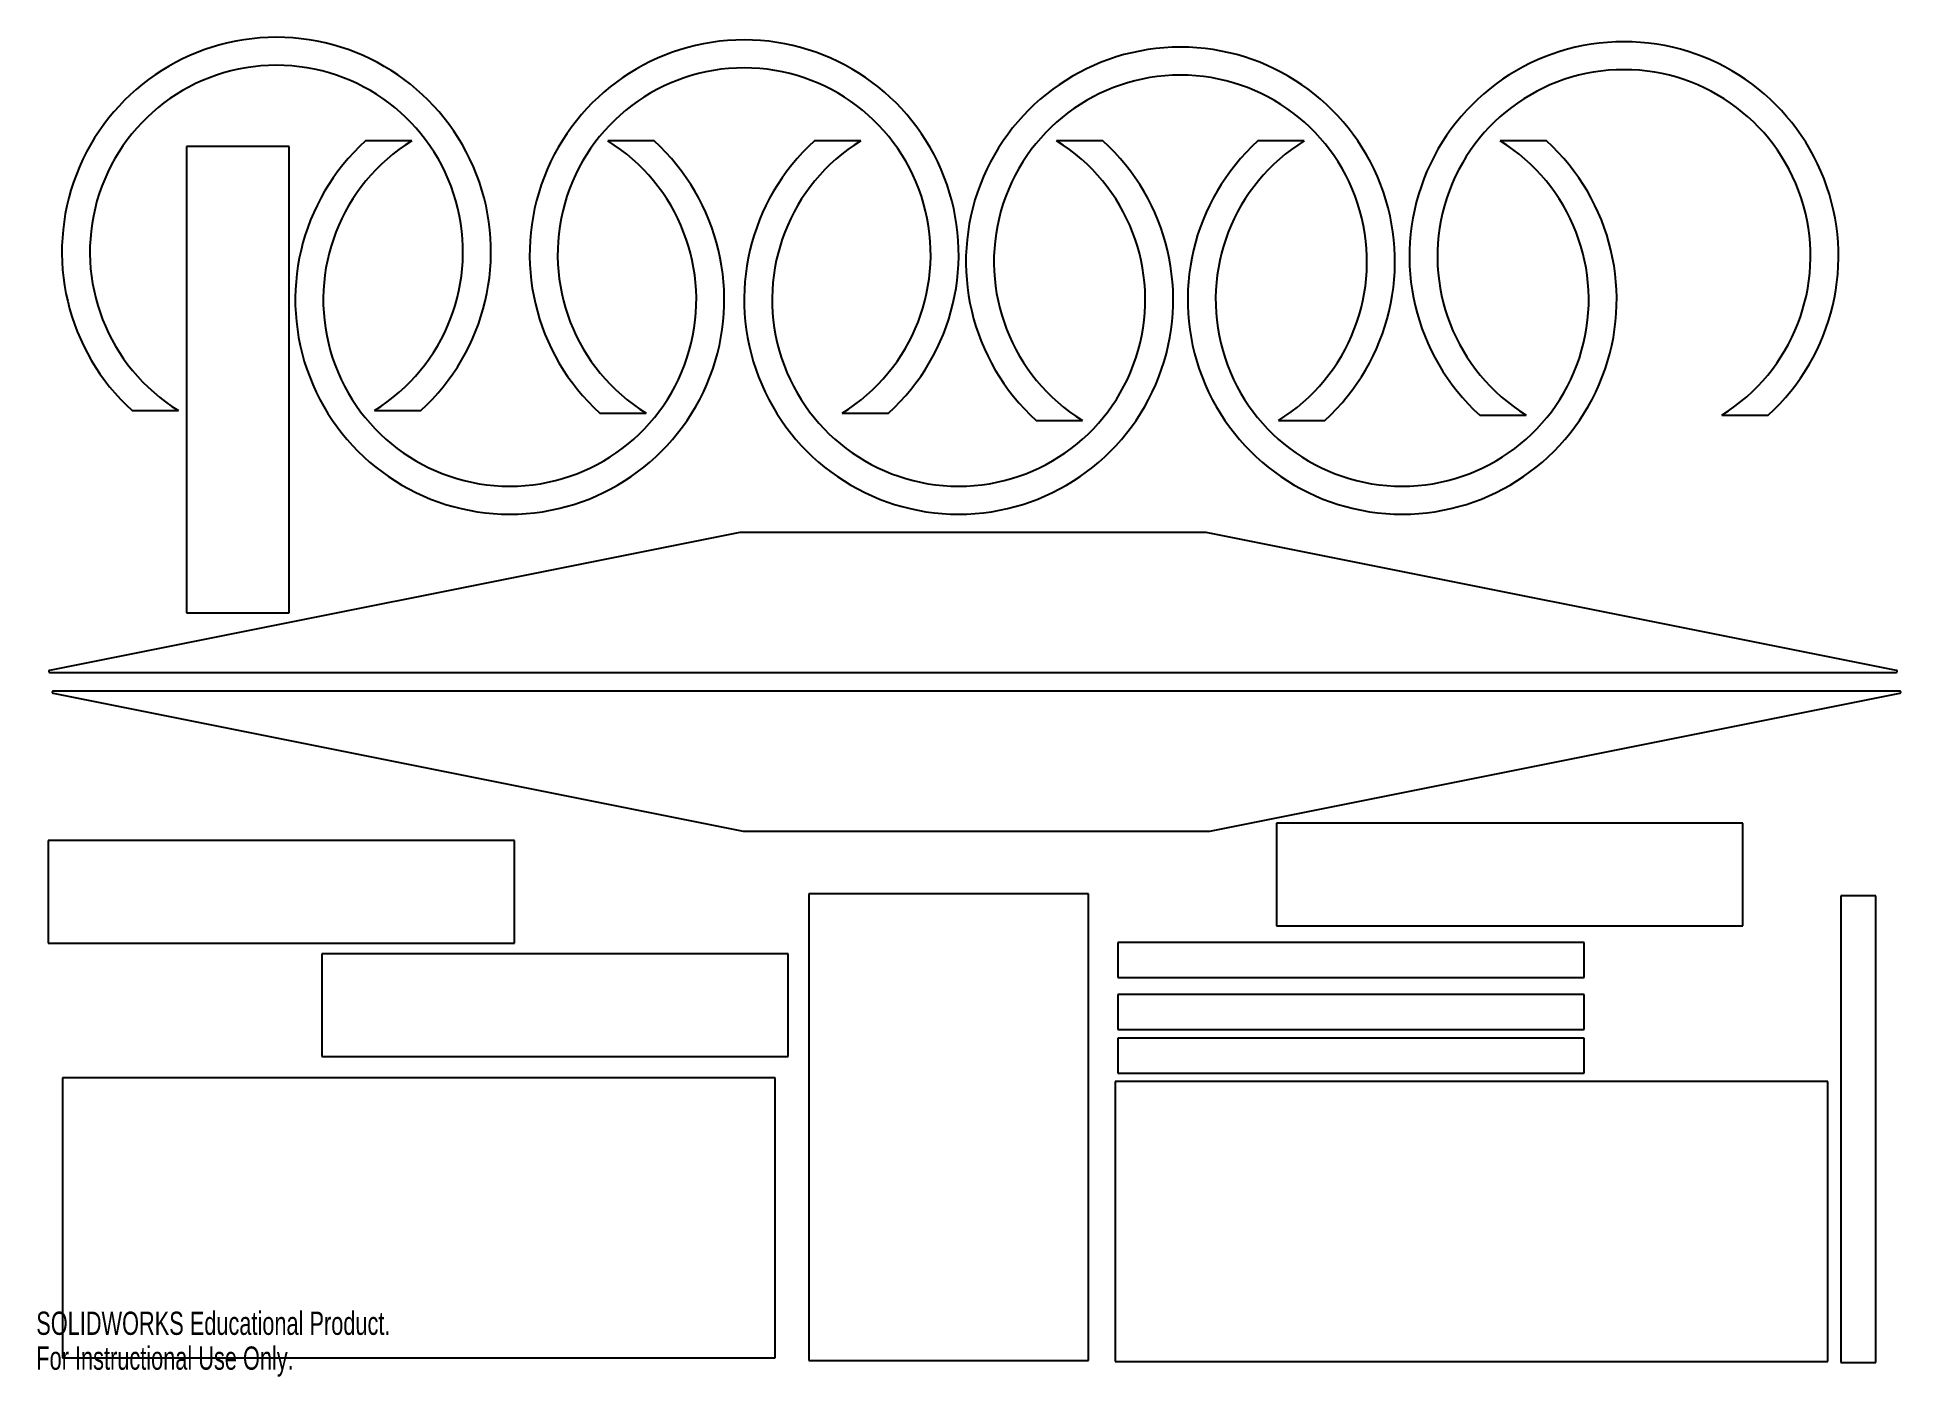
# Model space of a CAD drawing. Header units: millimetres. Extents: x 1 to 999, y 0 to 718.
import ezdxf

# ---------------------------------------------------------------- set-up
doc = ezdxf.new("R2010")
doc.units = ezdxf.units.MM
doc.styles.add('SLDTEXTSTYLE0', font='TXT', dxfattribs={"width": 0.7})

msp = doc.modelspace()

# ---------------------------------------------------------------- linework, layer by layer
at = {"color": 7, "linetype": 'Continuous', "lineweight": 25}
for p, q in [((80.5, 659.33), (80.5, 409.33)), ((135.5, 659.33), (80.5, 659.33)), ((135.5, 409.33), (135.5, 659.33)), ((377.14, 452.39), (7.09, 378.38)), ((627.14, 452.39), (377.14, 452.39)), ((997.19, 378.38), (627.14, 452.39)), ((80.5, 409.33), (135.5, 409.33)), ((7.19, 377.39), (997.09, 377.39)), ((8.97, 366.29), (379.02, 292.28)), ((998.97, 367.28), (9.07, 367.28)), ((629.02, 292.28), (999.07, 366.29)), ((379.02, 292.28), (629.02, 292.28)), ((664.83, 296.57), (664.83, 241.57)), ((914.83, 296.57), (664.83, 296.57)), ((914.83, 241.57), (914.83, 296.57)), ((6.35, 287.23), (6.35, 232.23)), ((256.35, 287.23), (6.35, 287.23)), ((256.35, 232.23), (256.35, 287.23)), ((414.08, 258.63), (414.08, 8.63)), ((564.08, 258.63), (414.08, 258.63)), ((564.08, 8.63), (564.08, 258.63)), ((967.32, 257.54), (967.32, 7.54)), ((986.07, 257.54), (967.32, 257.54)), ((986.07, 7.54), (986.07, 257.54)), ((664.83, 241.57), (914.83, 241.57)), ((6.35, 232.23), (256.35, 232.23)), ((579.83, 232.67), (579.83, 213.92)), ((829.83, 232.67), (579.83, 232.67)), ((829.83, 213.92), (829.83, 232.67)), ((152.99, 226.51), (152.99, 171.51)), ((402.99, 226.51), (152.99, 226.51)), ((402.99, 171.51), (402.99, 226.51)), ((579.83, 213.92), (829.83, 213.92)), ((579.83, 204.65), (579.83, 185.9)), ((829.83, 204.65), (579.83, 204.65)), ((829.83, 185.9), (829.83, 204.65)), ((579.83, 185.9), (829.83, 185.9)), ((579.83, 181.3), (579.83, 162.55)), ((829.83, 181.3), (579.83, 181.3)), ((829.83, 162.55), (829.83, 181.3)), ((152.99, 171.51), (402.99, 171.51)), ((14.13, 160.06), (14.13, 10.06)), ((396.13, 160.06), (14.13, 160.06)), ((396.13, 10.06), (396.13, 160.06)), ((579.83, 162.55), (829.83, 162.55)), ((578.34, 158.04), (578.34, 8.04)), ((960.34, 158.04), (578.34, 158.04)), ((960.34, 8.04), (960.34, 158.04)), ((14.13, 10.06), (396.13, 10.06)), ((414.08, 8.63), (564.08, 8.63)), ((578.34, 8.04), (960.34, 8.04)), ((967.32, 7.54), (986.07, 7.54))]:
    msp.add_line(p, q, dxfattribs=at)
at = {"color": 7, "linetype": 'Continuous'}
for p, q in [((201.33, 662.3), (176.49, 662.3)), ((331.17, 662.3), (306.33, 662.3)), ((441.98, 662.3), (417.14, 662.3)), ((571.81, 662.3), (546.98, 662.3)), ((679.72, 662.3), (654.89, 662.3)), ((809.56, 662.3), (784.72, 662.3)), ((51.4, 517.73), (76.24, 517.73)), ((181.24, 517.73), (206.08, 517.73)), ((302.13, 516.31), (326.97, 516.31)), ((431.97, 516.31), (456.81, 516.31)), ((536.01, 512.45), (560.85, 512.45)), ((665.85, 512.45), (690.69, 512.45)), ((773.76, 515.35), (798.6, 515.35)), ((903.6, 515.35), (928.44, 515.35))]:
    msp.add_line(p, q, dxfattribs=at)
for centre, radius, start, end in [((128.74, 602.84), 115, 312.26101, 227.73899), ((379.47, 601.42), 115, 312.26101, 227.73899), ((613.35, 597.56), 115, 312.26101, 227.73899), ((851.1, 600.46), 115, 312.26101, 227.73899), ((128.74, 602.84), 100, 301.66824, 238.33176), ((379.47, 601.42), 100, 301.66824, 238.33176), ((851.1, 600.46), 100, 301.66824, 238.33176), ((613.35, 597.56), 100, 301.66824, 238.33176), ((253.83, 577.19), 115, 132.26101, 47.73899), ((253.83, 577.19), 100, 121.66824, 58.33176), ((494.48, 577.19), 115, 132.26101, 47.73899), ((494.48, 577.19), 100, 121.66824, 58.33176), ((732.22, 577.19), 115, 132.26101, 47.73899), ((732.22, 577.19), 100, 121.66824, 58.33176)]:
    msp.add_arc(centre, radius, start, end, dxfattribs=at)
at = {"color": 7, "linetype": 'Continuous', "lineweight": 25}
for centre, start, end in [((7.19, 377.89), 101.30993, 270), ((997.09, 377.89), 270, 78.69007), ((9.07, 366.78), 90, 258.69007), ((998.97, 366.78), 281.30993, 90)]:
    msp.add_arc(centre, 0.5, start, end, dxfattribs=at)

# ---------------------------------------------------------------- texts
at = {"color": 7, "linetype": 'Continuous', "char_height": 12.456, "attachment_point": 1, "style": 'SLDTEXTSTYLE0'}
for s, insert in [('SOLIDWORKS Educational Product.', (0, 34.74)), ('For Instructional Use Only.', (0, 16.06))]:
    msp.add_mtext(s, dxfattribs=dict(at, insert=insert))

doc.saveas('drawing.dxf')
